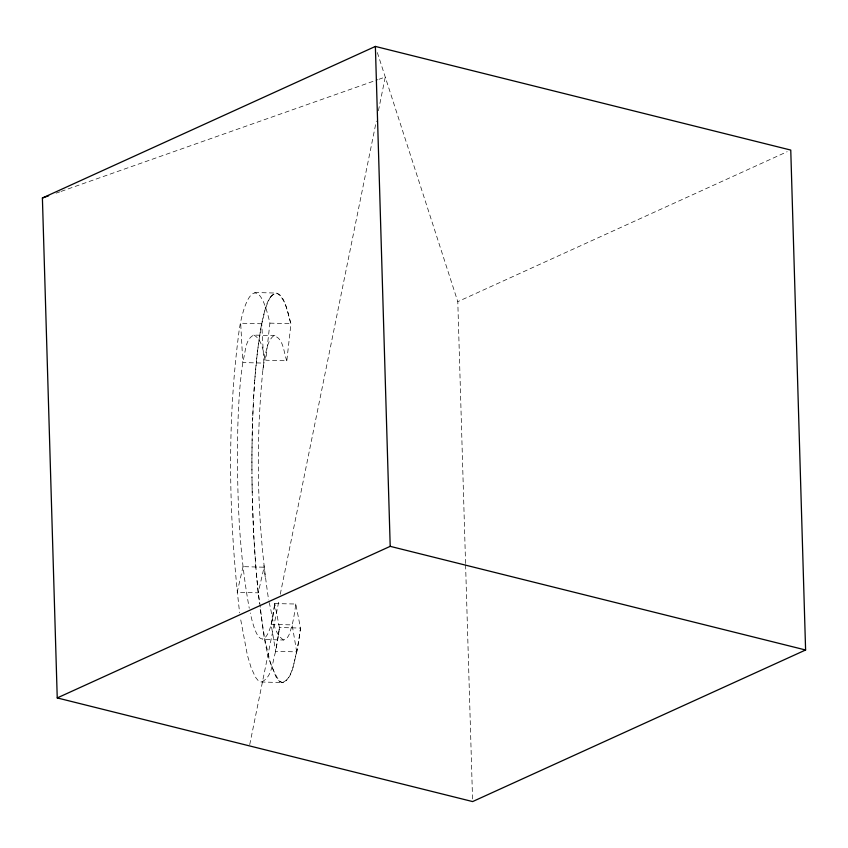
<?xml version="1.0" encoding="UTF-8"?>
<svg xmlns="http://www.w3.org/2000/svg" width="848" height="848" viewBox="0 0 848 848"><rect width="100%" height="100%" fill="white"/><g stroke="black" fill="none" stroke-linecap="round" stroke-linejoin="round"><path stroke-width="0.64" stroke-dasharray="4.24 3.18" d="M251.909 458.514L251.941 473.884M251.92 455.461L252.142 437.759M252.206 434.865L252.683 418.318M252.778 415.658L253.457 400.563M253.584 398.189L254.57 382.618M254.718 380.561L257.315 352.842M270.66 296.673C283.55 283.306 288.214 316.643 290.959 323.692L286.815 360.782L265.763 360.22L269.908 323.13C256.456 263.166 241.627 306.266 238.436 336.062C226.766 427.805 228.981 521.138 239.645 612.871M257.485 351.411C260.283 333.116 261.587 313.728 270.395 297.086M274.72 603.575L295.782 604.02L300.499 628.071L300.245 630.032A118.731 18.02 -88.5 0 1 296.715 651.889C294.044 662.097 292.878 673.948 285.119 681.792L282.373 682.608L279.564 681.389C262.583 655.695 263.24 622.368 258.227 592.847L256.138 570.704M274.678 603.903L274.593 604.56M279.427 627.637L274.731 603.458M295.782 604.02L295.698 604.677M286.815 360.782C283.667 352.959 283.582 337.154 273.406 335.935C266.081 342.634 266.049 354.008 263.866 363.103A77.709 11.798 -88.5 0 0 262.891 369.887C255.195 446.324 257.241 523.958 268.625 599.939M274.551 604.878C272.399 630.573 260.887 662.362 250.277 612.934M295.645 605.112L295.56 605.769A76.172 11.565 -88.5 0 1 293.291 619.803A75.016 11.384 -88.5 0 1 292.051 625.379C290.228 630.361 289.592 638.502 283.55 640.017L262.498 639.456M279.215 629.354L275.642 651.465M274.508 605.207L271.116 624.351L275.664 651.317L296.715 651.879A119.059 18.073 -88.5 0 0 300.499 628.061L279.448 627.509L279.045 630.594M278.971 631.145L278.292 635.958M278.218 636.477L275.664 651.317M296.705 651.953L292.168 624.902L271.116 624.351M296.609 652.377C293.355 662.373 293.397 678.315 282.236 682.598L260.802 681.972L257.962 680.34L255.418 677.107L251.135 667.747L247.383 655.218L240.238 617.143M249.736 744.597L279.215 599.419M280.264 594.236L376.321 121.126M378.42 110.759L385.268 77.051L379.035 79.256M275.547 651.889C272.293 661.864 272.325 677.775 261.184 682.036M465.563 563.517L457.793 301.655L787.156 151.718M56.116 193.164L59.858 191.849M61.098 191.404L377.784 79.691M274.9 335.638L253.859 335.077C245.093 339.02 245.697 351.952 243.228 360.061C239.634 382.13 238.553 404.517 237.811 426.841C236.74 487.43 238.267 548.529 249.259 608.26M254.548 292.486L276.289 293.069M269.908 323.13L290.959 323.692C287.652 313.389 286.529 300.266 277.296 293.323L275.303 293.069C265.074 298.984 264.915 313.537 261.735 323.777C255.375 357.686 253.616 392.253 252.407 426.661C250.997 485.639 252.662 544.798 259.424 603.437M253.859 335.077C262.424 339.666 262.869 351.825 265.763 360.22M283.55 640.017C272.229 632.173 272.833 614.747 269.102 602.557M282.236 682.598L279.013 680.902L276.045 676.958L270.067 661.79L264.597 638.067L259.848 606.914M377.349 52.555L457.793 301.655M255.926 568.149L253.753 535.236M253.605 532.311L252.269 495.73M465.594 564.842L472.548 798.933M252.206 492.614L251.962 476.968M262.891 369.887A77.465 11.755 -88.5 0 1 264.004 362.308M265.244 577.106A253.817 38.52 -88.5 0 1 263.823 564.842M243.037 566.644L237.175 592.296L258.227 592.847L264.078 567.206L243.037 566.644M261.735 323.777L240.684 323.215L242.825 362.552L263.866 363.103L261.735 323.777"/><path stroke-width="1.27" d="M42.4 198.008L375.378 46.428L790.76 150.075L805.6 649.992L472.622 801.572L57.24 697.925L42.4 198.008L48.633 195.803M57.24 697.925L390.207 546.345L805.6 649.992M375.378 46.428L390.207 546.345"/></g></svg>
